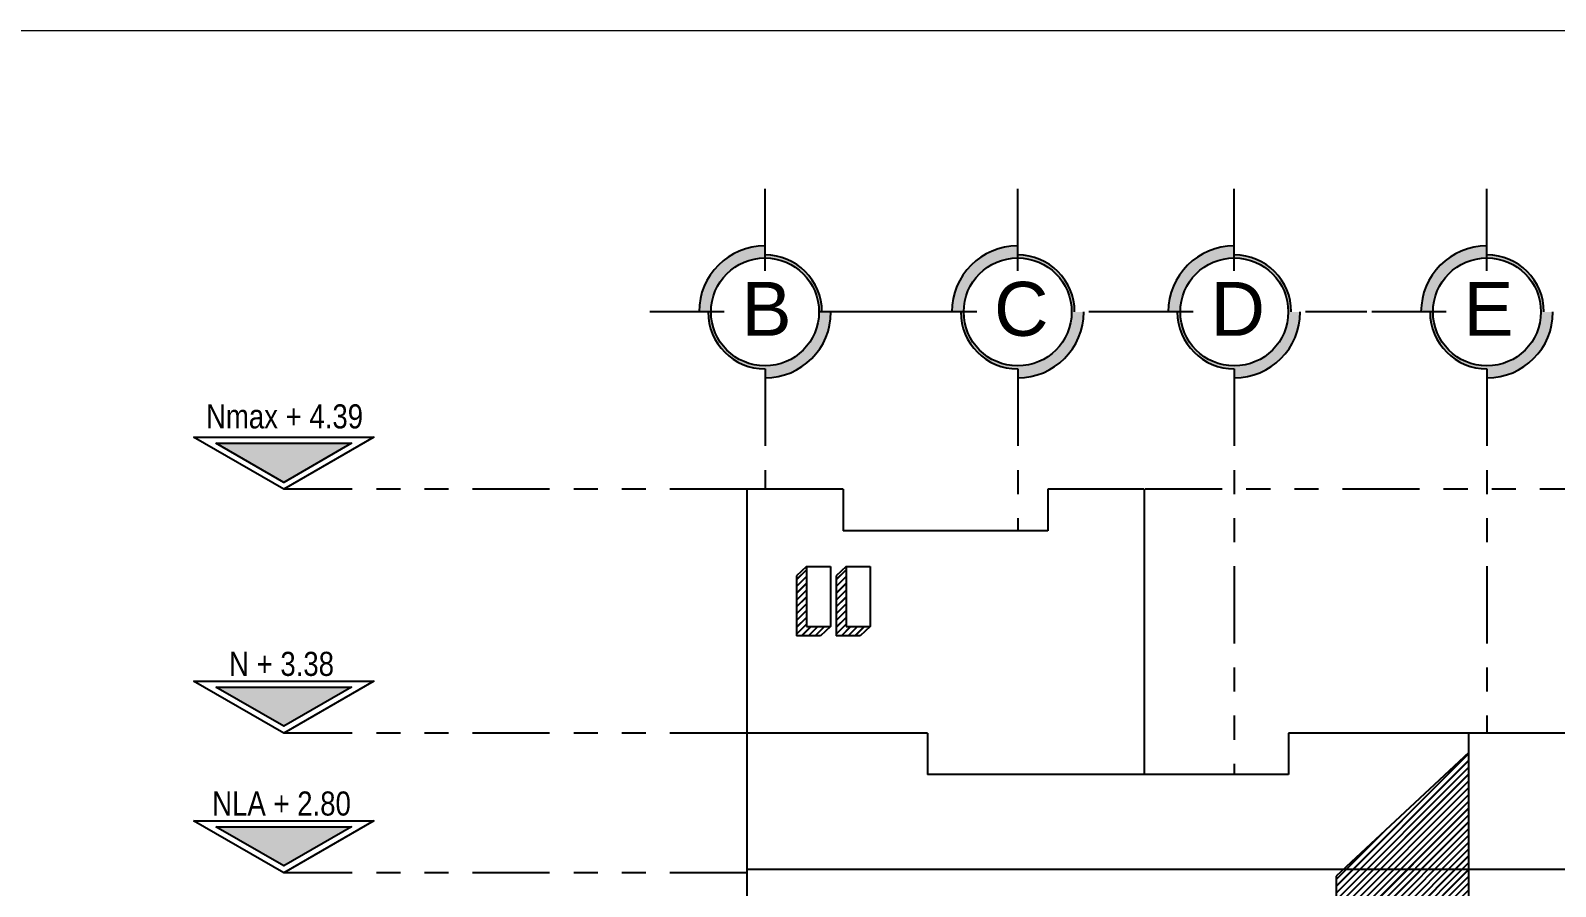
# Model space of a CAD drawing. Header units: inches. Extents: x 0.9 to 45.9, y 0.4 to 30.4.
# Drawn here: x 16.81 to 23.14, y 26.83 to 30.38 of the extents above; entities that cross this region are included whole.
import ezdxf
from ezdxf.enums import TextEntityAlignment as Align

# ---------------------------------------------------------------- set-up
doc = ezdxf.new("R2010")
doc.units = ezdxf.units.IN
doc.header["$MEASUREMENT"] = 0
doc.linetypes.add('JIS_09_08', pattern=[10.75, 8, -0.55, 0.55, -0.55, 0.55, -0.55])
for name, color, linetype in [('COTAS', 251, 'Continuous'), ('MUEBLES', 8, 'Continuous'), ('MUROS', 9, 'Continuous'), ('TEXTO', 142, 'Continuous'), ('TEXTOS', 7, 'Continuous'), ('VENTANAS', 143, 'Continuous')]:
    doc.layers.add(name, color=color, linetype=linetype)
doc.layers.add('PIE D PLANO', color=1, linetype='Continuous', lineweight=18)
doc.styles.add('TEXTO', font='Arial.ttf', dxfattribs={"width": 0.8, "height": 0.2})
doc.styles.add('TEXTO1', font='', dxfattribs={"height": 0.1})
doc.styles.get('TEXTO1').set_extended_font_data('Technical')

msp = doc.modelspace()

# ---------------------------------------------------------------- hatches: boundary and pattern name
h = msp.add_hatch()
h.set_pattern_fill('JIS_LC_20', color=250, scale=0.001, style=0)
h.set_pattern_definition([(45, (-1699.005367, -904.592597), (-0.01414213562, 0.01414213562), []), (45, (-1699.004967, -904.592597), (-0.01414213562, 0.01414213562), [])])
h.paths.add_polyline_path([(19.9894, 28.1159), (20.0308, 28.1545), (20.0308, 27.9045), (20.1308, 27.9045), (20.0894, 27.8659), (19.9894, 27.8659)])
h = msp.add_hatch()
h.set_pattern_fill('JIS_LC_20', color=250, scale=0.001, style=0)
h.set_pattern_definition([(45, (-1698.840338, -904.592597), (-0.01414213562, 0.01414213562), []), (45, (-1698.839938, -904.592597), (-0.01414213562, 0.01414213562), [])])
h.paths.add_polyline_path([(20.1544, 28.1159), (20.1958, 28.1545), (20.1958, 27.9045), (20.2958, 27.9045), (20.2544, 27.8659), (20.1544, 27.8659)])
h = msp.add_hatch()
h.set_pattern_fill('JIS_LC_20', color=250, scale=0.001, style=0)
h.set_pattern_definition([(45, (-1658.718396, -903.544626), (-0.01414213562, 0.01414213562), []), (45, (-1658.717996, -903.544626), (-0.01414213562, 0.01414213562), [])])
h.paths.add_polyline_path([(22.5281, 26.4816), (22.5281, 26.3816), (22.7833, 26.3816), (22.7833, 27.3816), (22.232, 26.8685), (22.232, 26.7816)])
at = {"layer": 'COTAS'}
for points in [[(17.5766, 28.6662), (17.8583, 28.5035), (18.14, 28.6662)], [(17.5766, 27.6532), (17.8583, 27.4905), (18.14, 27.6532)], [(17.5766, 27.0732), (17.8583, 26.9105), (18.14, 27.0732)]]:
    msp.add_hatch(color=256, dxfattribs=at).paths.add_polyline_path(points)
at = {"layer": 'VENTANAS'}
h = msp.add_hatch(color=0, dxfattribs=at)
h.paths.add_polyline_path([(19.5841, 29.2113), (19.6341, 29.2113, -0.414214), (19.8583, 29.4355), (19.8583, 29.4855, 0.414214)])
h.paths.add_polyline_path([(19.8583, 28.9872), (19.8583, 28.9372, 0.414214), (20.1325, 29.2113), (20.0825, 29.2113, -0.414214)])
h = msp.add_hatch(color=0, dxfattribs=at)
h.paths.add_polyline_path([(20.6341, 29.2113), (20.6841, 29.2113, -0.414214), (20.9083, 29.4355), (20.9083, 29.4855, 0.414214)])
h.paths.add_polyline_path([(20.9083, 28.9872), (20.9083, 28.9372, 0.414214), (21.1825, 29.2113), (21.1325, 29.2113, -0.414214)])
h = msp.add_hatch(color=0, dxfattribs=at)
h.paths.add_polyline_path([(21.5341, 29.2113), (21.5841, 29.2113, -0.414214), (21.8083, 29.4355), (21.8083, 29.4855, 0.414214)])
h.paths.add_polyline_path([(21.8083, 28.9872), (21.8083, 28.9372, 0.414214), (22.0825, 29.2113), (22.0325, 29.2113, -0.414214)])
h = msp.add_hatch(color=0, dxfattribs=at)
h.paths.add_polyline_path([(22.5841, 29.2113), (22.6341, 29.2113, -0.414214), (22.8583, 29.4355), (22.8583, 29.4855, 0.414214)])
h.paths.add_polyline_path([(22.8583, 28.9872), (22.8583, 28.9372, 0.414214), (23.1325, 29.2113), (23.0825, 29.2113, -0.414214)])
h = msp.add_hatch(color=0, dxfattribs=at)
h.paths.add_polyline_path([(19.8583, 29.448), (19.8583, 29.4355, -0.414214), (20.0825, 29.2113), (20.095, 29.2113, 0.414214)])
h.paths.add_polyline_path([(19.8583, 28.9872, -0.414214), (19.6341, 29.2113), (19.6216, 29.2113, 0.414214), (19.8583, 28.9747)])
h = msp.add_hatch(color=0, dxfattribs=at)
h.paths.add_polyline_path([(20.9083, 29.448), (20.9083, 29.4355, -0.414214), (21.1325, 29.2113), (21.145, 29.2113, 0.414214)])
h.paths.add_polyline_path([(20.9083, 28.9872, -0.414214), (20.6841, 29.2113), (20.6716, 29.2113, 0.414214), (20.9083, 28.9747)])
h = msp.add_hatch(color=0, dxfattribs=at)
h.paths.add_polyline_path([(21.8083, 29.448), (21.8083, 29.4355, -0.414214), (22.0325, 29.2113), (22.045, 29.2113, 0.414214)])
h.paths.add_polyline_path([(21.8083, 28.9872, -0.414214), (21.5841, 29.2113), (21.5716, 29.2113, 0.414214), (21.8083, 28.9747)])
h = msp.add_hatch(color=0, dxfattribs=at)
h.paths.add_polyline_path([(22.8583, 29.448), (22.8583, 29.4355, -0.414214), (23.0825, 29.2113), (23.095, 29.2113, 0.414214)])
h.paths.add_polyline_path([(22.8583, 28.9872, -0.414214), (22.6341, 29.2113), (22.6216, 29.2113, 0.414214), (22.8583, 28.9747)])

# ---------------------------------------------------------------- linework, layer by layer
at = {"color": 251, "linetype": 'JIS_09_08', "ltscale": 0.04}
for p, q in [((19.8583, 28.9747, -0.104), (19.8583, 28.4748, -0.104)), ((20.9083, 28.9747, -0.104), (20.9083, 28.3028, -0.104)), ((21.8083, 28.9747, -0.104), (21.8083, 27.2897, -0.104)), ((22.8583, 28.9747, -0.104), (22.8583, 27.4616, -0.104)), ((19.7833, 28.4747, -0.104), (17.8583, 28.4747, -0.104)), ((25.8583, 28.4747, -0.134), (21.4333, 28.4747, -0.104)), ((19.7833, 27.4616, -0.104), (17.8583, 27.4616, -0.104)), ((19.7833, 26.8816, -0.104), (17.8583, 26.8816, -0.104))]:
    msp.add_line(p, q, dxfattribs=at)
for p, q in [((20.1833, 28.4748, -0.104), (20.1833, 28.3028, -0.104)), ((21.0333, 28.4747, -0.104), (21.0333, 28.3028, -0.104))]:
    msp.add_line(p, q)
at = {"color": 250}
for p, q in [((20.0308, 28.1545, -0.104), (19.9894, 28.1159, -0.1017)), ((20.1958, 28.1545, -0.104), (20.1544, 28.1159, -0.1017)), ((19.9894, 28.1159, -0.1017), (19.9894, 27.8659, -0.1017)), ((20.1544, 28.1159, -0.1017), (20.1544, 27.8659, -0.1017)), ((20.1308, 27.9045, -0.104), (20.0894, 27.8659, -0.1017)), ((20.2958, 27.9045, -0.104), (20.2544, 27.8659, -0.1017)), ((20.0894, 27.8659, -0.1017), (19.9894, 27.8659, -0.1017)), ((20.2544, 27.8659, -0.1017), (20.1544, 27.8659, -0.1017)), ((22.7833, 27.3816, -0.104), (22.232, 26.8685, -0.0735)), ((22.232, 26.8685, -0.0735), (22.232, 26.7816, -0.104))]:
    msp.add_line(p, q, dxfattribs=at)
at = {"layer": 'COTAS', "elevation": -0.104}
for points in [[(17.4833, 28.6912), (18.2333, 28.6912), (17.8583, 28.4747)], [(17.5766, 28.6662), (18.14, 28.6662), (17.8583, 28.5035)], [(17.4833, 27.6782), (18.2333, 27.6782), (17.8583, 27.4616)], [(17.5766, 27.6532), (18.14, 27.6532), (17.8583, 27.4905)], [(17.4833, 27.0982), (18.2333, 27.0982), (17.8583, 26.8816)], [(17.5766, 27.0732), (18.14, 27.0732), (17.8583, 26.9105)]]:
    msp.add_lwpolyline(points, close=True, dxfattribs=at)
at = {"layer": 'MUEBLES', "ltscale": 0.03}
for p, q in [((19.8583, 29.3816, -0.104), (19.8583, 29.723, -0.104)), ((20.9083, 29.3816, -0.104), (20.9083, 29.723, -0.104)), ((21.8083, 29.3816, -0.104), (21.8083, 29.723, -0.104)), ((22.8583, 29.3816, -0.104), (22.8583, 29.723, -0.104)), ((19.688, 29.2113, -0.104), (19.3794, 29.2113, -0.104)), ((20.3343, 29.2113, -0.104), (20.0786, 29.2113, -0.104)), ((20.263, 29.2113, -0.104), (20.1536, 29.2113, -0.104)), ((20.5843, 29.2113, -0.104), (20.3286, 29.2113, -0.104)), ((20.738, 29.2113, -0.104), (20.4294, 29.2113, -0.104)), ((21.4593, 29.2113, -0.104), (21.2036, 29.2113, -0.104)), ((21.313, 29.2113, -0.104), (21.2036, 29.2113, -0.104)), ((21.638, 29.2113, -0.104), (21.3294, 29.2113, -0.104)), ((22.3593, 29.2113, -0.104), (22.1036, 29.2113, -0.104)), ((22.213, 29.2113, -0.104), (22.1036, 29.2113, -0.104)), ((22.688, 29.2113, -0.104), (22.3794, 29.2113, -0.104))]:
    msp.add_line(p, q, dxfattribs=at)
for centre in [(19.8583, 29.2113, -0.104), (20.9083, 29.2113, -0.104), (21.8083, 29.2113, -0.104), (22.8583, 29.2113, -0.104)]:
    msp.add_circle(centre, 0.2242, dxfattribs=at)
for centre, radius, start, end in [((19.8583, 29.2113, -0.104), 0.2742, 90, 180), ((20.9083, 29.2113, -0.104), 0.2742, 90, 180), ((21.8083, 29.2113, -0.104), 0.2742, 90, 180), ((22.8583, 29.2113, -0.104), 0.2742, 90, 180), ((19.8583, 29.2113, -0.104), 0.2367, 0, 90), ((20.9083, 29.2113, -0.104), 0.2367, 0, 90), ((21.8083, 29.2113, -0.104), 0.2367, 0, 90), ((22.8583, 29.2113, -0.104), 0.2367, 0, 90), ((19.8583, 29.2113, -0.104), 0.2367, 180, 270), ((19.8583, 29.2113, -0.104), 0.2742, 270, 0), ((20.9083, 29.2113, -0.104), 0.2367, 180, 270), ((20.9083, 29.2113, -0.104), 0.2742, 270, 0), ((21.8083, 29.2113, -0.104), 0.2367, 180, 270), ((21.8083, 29.2113, -0.104), 0.2742, 270, 0), ((22.8583, 29.2113, -0.104), 0.2367, 180, 270), ((22.8583, 29.2113, -0.104), 0.2742, 270, 0)]:
    msp.add_arc(centre, radius, start, end, dxfattribs=at)
at = {"layer": 'MUROS'}
for p, q in [((19.7833, 28.4748, -0.104), (19.7833, 24.0816, -0.104)), ((20.1833, 28.4748, -0.104), (19.7833, 28.4748, -0.104)), ((21.4333, 28.4747, -0.104), (21.0333, 28.4747, -0.104)), ((21.4333, 28.4747, -0.104), (21.4333, 27.2897, -0.104)), ((21.0333, 28.3028, -0.124), (20.1833, 28.3028, -0.124)), ((20.0308, 28.1545, -0.104), (20.1308, 28.1545, -0.104)), ((20.0308, 28.1545, -0.104), (20.0308, 27.9045, -0.104)), ((20.1308, 28.1545, -0.104), (20.1308, 27.9045, -0.104)), ((20.1958, 28.1545, -0.104), (20.2958, 28.1545, -0.104)), ((20.1958, 28.1545, -0.104), (20.1958, 27.9045, -0.104)), ((20.2958, 28.1545, -0.104), (20.2958, 27.9045, -0.104)), ((20.0308, 27.9045, -0.104), (20.1308, 27.9045, -0.104)), ((20.1958, 27.9045, -0.104), (20.2958, 27.9045, -0.104)), ((20.5333, 27.4616, -0.1055), (19.7833, 27.4616, -0.104)), ((20.5333, 27.4616, -0.104), (20.5333, 27.2897, -0.104)), ((22.0333, 27.4616, -0.104), (22.0333, 27.2897, -0.104)), ((23.5453, 27.4616, -0.1114), (22.0333, 27.4616, -0.1084)), ((22.7833, 23.9816, -0.104), (22.7833, 27.4616, -0.104)), ((22.0333, 27.2897, -0.1255), (20.5333, 27.2897, -0.1255)), ((25.8583, 26.8951, -0.104), (19.7833, 26.8951, -0.104))]:
    msp.add_line(p, q, dxfattribs=at)
at = {"layer": 'PIE D PLANO'}
msp.add_line((0.9431, 30.38), (45.9431, 30.38), dxfattribs=at)

# ---------------------------------------------------------------- texts
at = {"layer": 'TEXTO', "ltscale": 0.03, "style": 'TEXTO'}
for s, p in [('C', (20.81, 29.112, -0.104)), ('B', (19.76, 29.112, -0.104)), ('D', (21.71, 29.112, -0.104)), ('E', (22.76, 29.112, -0.104))]:
    msp.add_text(s, height=0.2241, dxfattribs=at).set_placement(p)
at = {"layer": 'TEXTOS', "style": 'TEXTO1'}
for s, p in [('Nmax + 4.39', (17.8618, 28.7275, -0.104)), ('N + 3.38', (17.8493, 27.6996, -0.104)), ('NLA + 2.80', (17.8493, 27.1196, -0.104))]:
    msp.add_text(s, height=0.1, dxfattribs=at).set_placement(p, align=Align.CENTER)

doc.saveas('drawing.dxf')
